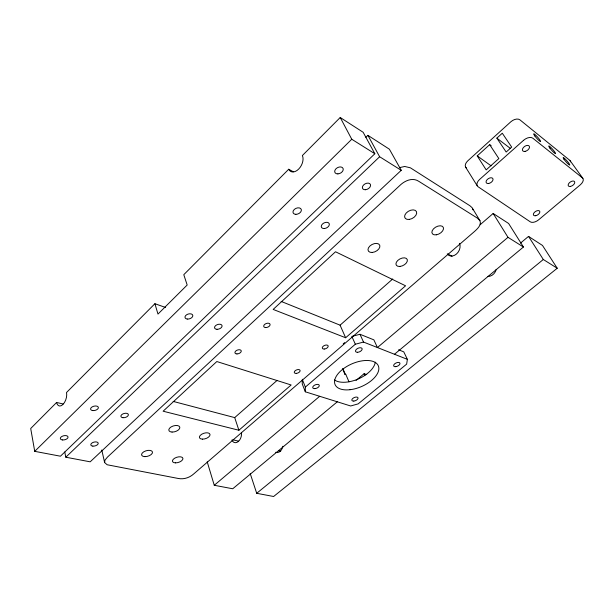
<?xml version="1.0" encoding="UTF-8"?>
<svg xmlns="http://www.w3.org/2000/svg" width="614" height="614" viewBox="0 0 614 614"><rect width="100%" height="100%" fill="white"/><g stroke="black" fill="none" stroke-linecap="round" stroke-linejoin="round"><path stroke-width="0.92" d="M302.265 380.204L302.257 383.988L305.319 391.801L350.663 405.984L358.146 403.889L406.652 364.125L407.381 359.343L403.766 351.86L398.609 349.788M305.319 391.801L305.35 387.096L302.265 379.252M56.618 402.454L30.7 428.503L34.729 451.344L60.441 456.202L374.847 153.738L363.15 132.286L340.225 117.504L302.364 155.542A10.254 6.501 -61.9 0 1 298.665 169.088A10.254 6.501 -61.9 0 1 288.726 169.249L183.786 274.688L187.178 285.019L157.982 314.076L154.905 303.707L66.527 392.499A8.773 4.705 -73.5 0 1 62.989 404.426A8.773 4.705 -73.5 0 1 56.618 402.454L63.05 403.974M34.729 451.344L351.761 139.248L340.225 117.504M365.867 137.336L367.901 135.349L389.391 149.202L401.241 170.308L90.181 461.82L65.805 457.215L64.769 451.996M65.805 457.215L379.629 156.739L367.901 135.349M489.665 144.643L498.844 158.581L486.173 169.886L477.224 155.902L489.665 144.643L491.192 145.771M496.849 138.135L502.283 133.223L511.692 147.107L506.166 152.042L496.849 138.135L510.503 148.496M173.148 401.402L234.709 417.604L277.083 380.427M281.128 301.413L340.079 325.167L392.745 278.963M238.9 430.245L291.136 384.978L216.826 361.539L163.117 411.211L238.9 430.245L234.709 417.604M345.636 337.754L405.578 285.802L335.505 251.763L273.161 309.425L345.636 337.754L340.079 325.167M480.171 224.701L493.165 213.465L508.615 223.481L523.427 247.02L394.472 354.263M343.226 343.863L344.661 342.62M305.35 387.096L355.337 344.231L363.519 342.067L407.381 359.343M207.21 461.828L214.263 485.275L319.679 396.291M523.427 247.02L507.993 237.326L377.426 347.547L373.865 339.849L359.988 334.277L351.845 336.411L355.337 344.231M342.558 368.761L344.984 374.417L345.759 374.294L348.982 381.793M356.028 380.442L364.11 373.703L366.742 374.64M520.48 243.113L528.524 236.398L542.484 245.446L557.228 268.241L273.621 496.496L256.706 493.295L250.174 473.448M337.301 401.802L232.729 488.767L214.263 485.275M256.706 493.295L543.313 259.499L557.228 268.241M399.914 167.545L404.726 166.463L410.398 167.822L469.887 205.728L472.036 207.632L479.948 220.672C481.775 224.993 477.439 228.776 474.591 231.401L193.679 473.962C189.511 477.753 183.601 479.626 178.037 478.429L107.151 464.752L104.61 462.549L101.778 449.993M345.713 374.302L345.03 374.41M232.859 439.785L238.577 441.159M278.602 450.753L280.69 451.252M154.905 303.707L165.519 307.445M288.726 169.249L293.231 171.736M447.959 253.996L452.027 256.253M351.761 139.248L374.847 153.738M379.629 156.739L401.241 170.308M477.224 155.902L491.116 165.818M570.099 160.684L582.886 178.352M528.524 236.398L543.313 259.499M479.948 220.672L477.37 218.108L418.871 181.376C412.447 177.009 404.342 180.884 399.491 185.804L107.519 457.046L104.986 460.101L104.61 462.549M465.573 167.085L477.201 185.758M493.165 213.465L507.993 237.326M359.988 334.277L363.519 342.067M364.11 373.703L364.877 375.446M343.003 368.914L345.429 374.571M472.473 208.33L472.949 209.811M496.265 269.377A7.997 6.347 -58 0 1 487.785 276.438M282.885 446.278A7.053 4.92 -75.9 0 1 275.671 452.28M241.417 432.525A7.376 4.912 -75.3 0 1 238.171 441.635A7.376 4.912 -75.3 0 1 231.9 440.031M375.315 362.176A23.424 12.418 -23.6 0 1 358.261 378.961A23.424 12.418 -23.6 0 1 334.43 379.943M459.518 243.351A8.404 6.416 -59.1 0 1 456.448 254.035A8.404 6.416 -59.1 0 1 447.261 253.935M466.502 168.129A7.161 4.451 -33.3 0 1 467.868 160.753L510.748 121.864A7.437 4.605 -36.1 0 1 519.928 119.853L569.669 160.231A6.931 3.937 -35.3 0 1 570.521 161.873M523.55 140.322L479.618 179.441A7.284 4.398 -32.9 0 0 478.129 186.786L530.304 221.846A6.792 3.761 -32.7 0 0 538.655 219.797L580.245 184.875A7.046 3.884 -34.8 0 0 582.463 177.906L532.868 138.234A7.568 4.551 -35.5 0 0 523.55 140.322M365.345 189.741A4.413 2.924 -28.6 0 0 370.472 184.584A4.413 2.924 -28.6 0 0 363.603 184.96A4.413 2.924 -28.6 0 0 365.345 189.741M324.338 228.531A4.29 2.794 -25.4 0 0 329.196 223.626A4.29 2.794 -25.4 0 0 322.373 224.11A4.29 2.794 -25.4 0 0 324.338 228.531M217.003 329.311A3.914 2.349 -18.6 0 0 222.038 325.581A3.914 2.349 -18.6 0 0 215.89 325.397A3.914 2.349 -18.6 0 0 217.003 329.311M122.884 417.697A3.853 2.088 -14.8 0 0 128.395 414.711A3.853 2.088 -14.8 0 0 122.623 414.051A3.853 2.088 -14.8 0 0 122.884 417.697M92.852 446.125A3.807 1.98 -14 0 0 98.225 443.224A3.807 1.98 -14 0 0 92.445 442.702A3.807 1.98 -14 0 0 92.852 446.125M295.856 214.34A4.421 2.978 -24.3 0 0 301.297 209.504A4.421 2.978 -24.3 0 0 294.367 209.382A4.421 2.978 -24.3 0 0 295.856 214.34M337.9 173.892A4.551 3.124 -27.9 0 0 343.096 168.497A4.551 3.124 -27.9 0 0 335.912 168.835A4.551 3.124 -27.9 0 0 337.9 173.892M187.255 319.057A4.045 2.487 -17.2 0 0 192.811 315.466A4.045 2.487 -17.2 0 0 186.633 314.759A4.045 2.487 -17.2 0 0 187.255 319.057M92.737 410.589A3.991 2.187 -13.6 0 0 98.378 407.519A3.991 2.187 -13.6 0 0 92.307 406.806A3.991 2.187 -13.6 0 0 92.737 410.589M62.544 439.954A3.937 2.072 -12.8 0 0 68.039 436.968A3.937 2.072 -12.8 0 0 61.968 436.401A3.937 2.072 -12.8 0 0 62.544 439.954M314.921 388.639A3.477 1.834 -22.1 0 0 319.234 385.239A3.477 1.834 -22.1 0 0 313.846 385.653A3.477 1.834 -22.1 0 0 314.921 388.639M357.609 352.298A3.561 1.934 -24.1 0 0 362.13 348.721A3.561 1.934 -24.1 0 0 356.726 349.044A3.561 1.934 -24.1 0 0 357.609 352.298M395.861 366.658A3.408 1.758 -25 0 0 399.906 363.135A3.408 1.758 -25 0 0 394.664 363.856A3.408 1.758 -25 0 0 395.861 366.658M353.81 401.072A3.316 1.673 -23.2 0 0 358.016 397.849A3.316 1.673 -23.2 0 0 352.973 398.286A3.316 1.673 -23.2 0 0 353.81 401.072M350.011 389.713A23.562 12.318 -23.6 0 0 378.347 365.86A23.562 12.318 -23.6 0 0 341.775 370.019A23.562 12.318 -23.6 0 0 350.011 389.713M236.958 353.925A3.293 1.896 -19.4 0 0 241.233 350.817A3.293 1.896 -19.4 0 0 236.106 350.74A3.293 1.896 -19.4 0 0 236.958 353.925M324.238 349.036A3.131 1.742 -22.9 0 0 328.145 345.889A3.131 1.742 -22.9 0 0 323.309 346.166A3.131 1.742 -22.9 0 0 324.238 349.036M265.662 327.577A3.346 1.98 -20.8 0 0 270.076 324.361A3.346 1.98 -20.8 0 0 264.941 324.2A3.346 1.98 -20.8 0 0 265.662 327.577M296.278 373.396A3.085 1.681 -21.6 0 0 300.062 370.349A3.085 1.681 -21.6 0 0 295.234 370.679A3.085 1.681 -21.6 0 0 296.278 373.396M172.058 432.064A5.71 2.993 -16.8 0 0 179.825 427.275A5.71 2.993 -16.8 0 0 171.076 426.953A5.71 2.993 -16.8 0 0 172.058 432.064M202.428 439.148A5.518 2.832 -17.9 0 0 210.026 434.505A5.518 2.832 -17.9 0 0 201.714 434.236A5.518 2.832 -17.9 0 0 202.428 439.148M175.52 462.872A5.449 2.717 -17.1 0 0 182.926 458.366A5.449 2.717 -17.1 0 0 174.614 458.236A5.449 2.717 -17.1 0 0 175.52 462.872M144.904 456.639A5.641 2.863 -16 0 0 152.472 451.988A5.641 2.863 -16 0 0 143.73 451.82A5.641 2.863 -16 0 0 144.904 456.639M409.338 219.398A6.57 4.083 -29.3 0 0 416.438 211.569A6.57 4.083 -29.3 0 0 406.176 213.066A6.57 4.083 -29.3 0 0 409.338 219.398M436.293 234.817A6.363 3.799 -29.7 0 0 443.308 227.349A6.363 3.799 -29.7 0 0 433.492 228.853A6.363 3.799 -29.7 0 0 436.293 234.817M399.906 266.445A6.194 3.661 -27.5 0 0 407.274 259.576A6.194 3.661 -27.5 0 0 397.803 260.42A6.194 3.661 -27.5 0 0 399.906 266.445M372.253 252.454A6.393 3.93 -26.9 0 0 379.744 245.27A6.393 3.93 -26.9 0 0 369.82 246.076A6.393 3.93 -26.9 0 0 372.253 252.454M563.959 159.203A5.004 0.652 48.7 0 0 569.631 165.074A5.004 0.652 48.7 0 0 565.793 159.617A5.004 0.652 48.7 0 0 563.959 159.203M534.863 136.016A5.234 0.714 48.4 0 0 540.589 141.596A5.234 0.714 48.4 0 0 535.945 135.387A5.234 0.714 48.4 0 0 534.863 136.016M549.967 148.189A5.119 0.683 48.6 0 0 555.509 153.592A5.119 0.683 48.6 0 0 550.904 147.467A5.119 0.683 48.6 0 0 549.967 148.189M570.429 186.426A3.753 2.08 -34.6 0 0 574.689 181.913A3.753 2.08 -34.6 0 0 569.232 182.926A3.753 2.08 -34.6 0 0 570.429 186.426M525.008 151.405A4.006 2.402 -35.3 0 0 529.398 146.424A4.006 2.402 -35.3 0 0 523.466 147.452A4.006 2.402 -35.3 0 0 525.008 151.405M535.7 215.714A3.646 2.026 -32.9 0 0 539.76 211.377A3.646 2.026 -32.9 0 0 534.349 212.429A3.646 2.026 -32.9 0 0 535.7 215.714M488.729 183.463A3.884 2.333 -33.1 0 0 492.904 178.697A3.884 2.333 -33.1 0 0 487.017 179.764A3.884 2.333 -33.1 0 0 488.729 183.463"/></g></svg>
